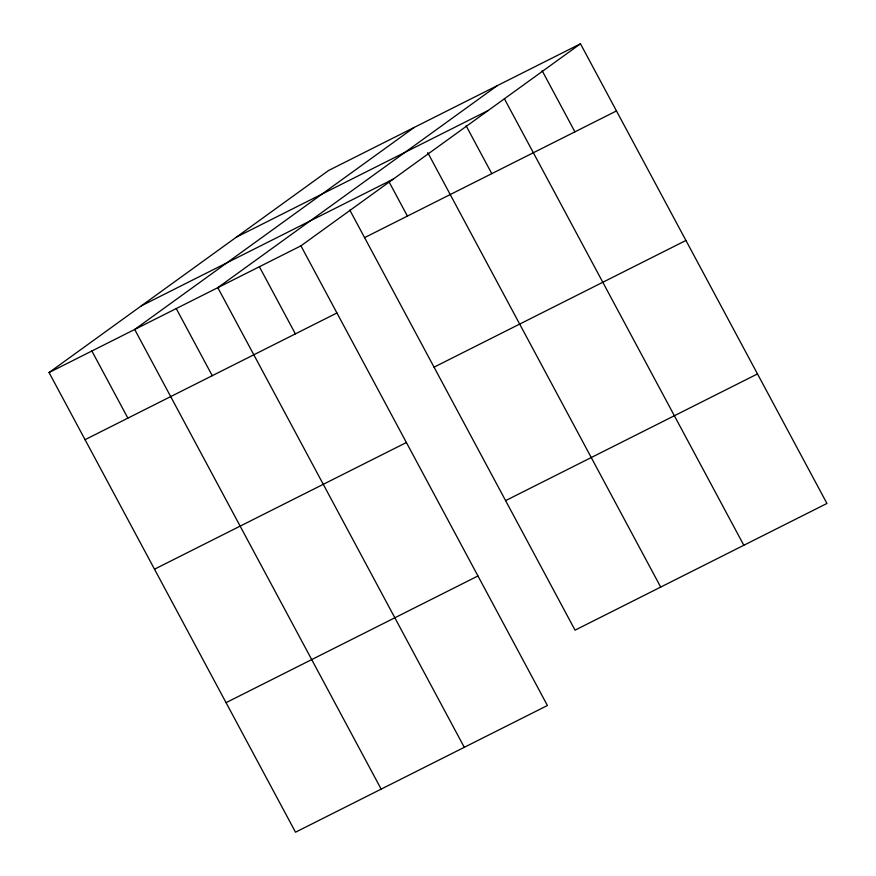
<?xml version="1.0" encoding="UTF-8"?>
<svg xmlns="http://www.w3.org/2000/svg" width="876" height="876" viewBox="0 0 876 876"><rect width="100%" height="100%" fill="white"/><g stroke="black" fill="none" stroke-linecap="round" stroke-linejoin="round"><path stroke-width="1.31" d="M580.481 43.8L300.939 245.838L547.412 705.508L295.519 832.2L49.056 372.541L328.588 170.491L580.481 43.8L826.944 503.459L575.061 630.162L349.798 210.054M414.228 127.425L134.696 329.464L381.159 789.123M497.36 85.607L217.817 287.656L464.291 747.316M236.345 237.166L488.228 110.475M141.299 305.866L393.193 179.164M49.056 372.541L300.939 245.838M364.591 237.626L616.474 110.934M85.049 439.675L336.942 312.973M434.047 367.164L685.93 240.462M154.504 569.203L406.398 442.511M505.605 500.623L757.488 373.932M226.063 702.662L477.957 575.97M542.135 70.704L574.919 131.838M504.423 98.802L743.823 545.266M466.076 125.695L491.786 173.645M427.729 152.599L660.701 587.084M388.769 181.321L407.406 216.087M259.384 266.742L295.376 333.876M176.251 308.56L212.255 375.695M91.871 351.002L127.874 418.137"/></g></svg>
